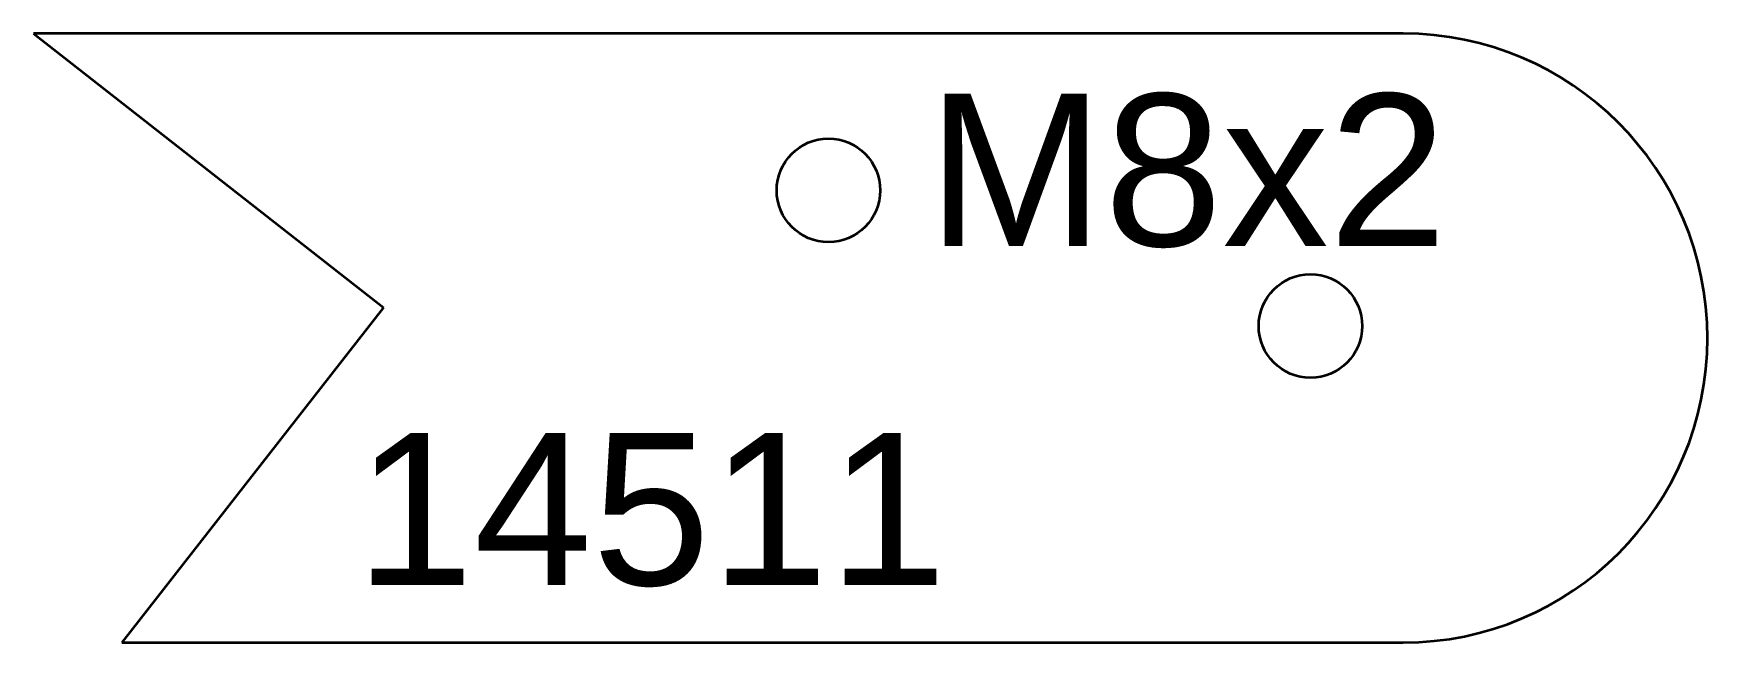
# Model space of a CAD drawing. Header units: millimetres. Extents: x 3044 to 3154, y 1632 to 1672.
import ezdxf

# ---------------------------------------------------------------- set-up
doc = ezdxf.new("R2010")
doc.units = ezdxf.units.MM
doc.layers.add('Gravír', color=1, linetype='Continuous')
doc.styles.get("Standard").update_dxf_attribs({"font": 'arial.ttf'})

msp = doc.modelspace()

# ---------------------------------------------------------------- linework, layer by layer
at = {"color": 7, "linetype": 'Continuous', "lineweight": 35}
for p, q in [((3043.53, 1671.84), (3066.54, 1653.84)), ((3133.53, 1671.84), (3043.53, 1671.84)), ((3066.54, 1653.84), (3049.33, 1631.84)), ((3049.33, 1631.84), (3133.53, 1631.84))]:
    msp.add_line(p, q, dxfattribs=at)
for centre in [(3095.77, 1661.54), (3127.44, 1652.63)]:
    msp.add_circle(centre, 3.4, dxfattribs=at)
msp.add_arc((3133.53, 1651.84), 20, 270, 90, dxfattribs=at)

# ---------------------------------------------------------------- texts
at = {"layer": 'Gravír'}
for s, p in [('M8x2', (3102.25, 1657.88)), ('14511', (3064.7, 1635.61))]:
    msp.add_text(s, height=10, dxfattribs=at).set_placement(p)

doc.saveas('drawing.dxf')
